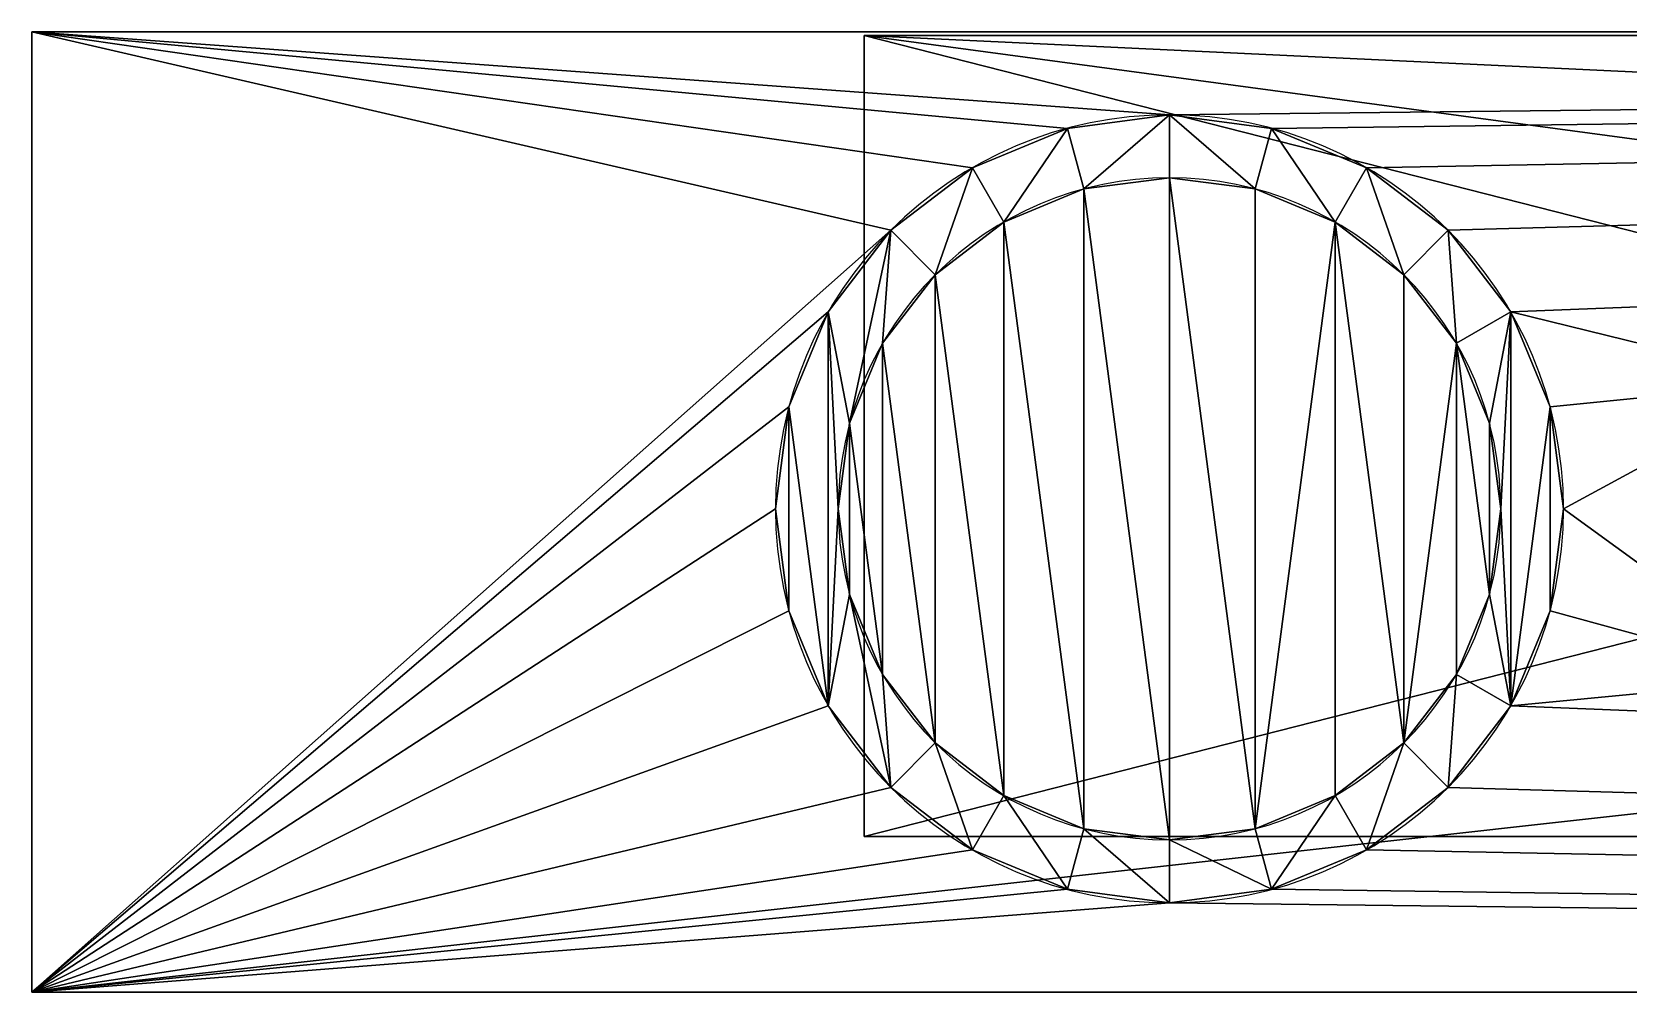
# Model space of a CAD drawing. Extents: x 0 to 379, y -92 to 153.
# Drawn here: x 98.8 to 150.6, y 15.3 to 46.4 of the extents above; entities that cross this region are included whole.
import ezdxf

# ---------------------------------------------------------------- set-up
doc = ezdxf.new("R2010")
doc.units = 0
doc.header["$LTSCALE"] = 25.4
doc.layers.get('0').update_dxf_attribs({"color": 13, "linetype": 'CONTINUOUS'})

# ---------------------------------------------------------------- blocks, each defined once
blk = doc.blocks.new('3_5__')
at = {"color": 0}
for p, q in [((0, 0, 147), (0, 26, 147)), ((0, 26, 147), (102, 26, 147)), ((0, 0), (0, 26)), ((0, 0, 147), (0, 26, 147)), ((0, 26), (0, 26, 147)), ((0, 26), (102, 26)), ((0, 26), (0, 26, 147)), ((0, 26, 147), (102, 26, 147)), ((0, 0), (0, 26)), ((0, 26), (102, 26)), ((102, 0, 147), (0, 0, 147)), ((0, 0), (0, 0, 147)), ((102, 0), (0, 0)), ((102, 0), (0, 0)), ((102, 0, 147), (0, 0, 147)), ((0, 0), (0, 0, 147))]:
    blk.add_line(p, q, dxfattribs=at)
at = {"color": 0, "extrusion": (0, 1, 0)}
blk.add_circle((-51.975, 63.176), 45.323, dxfattribs=at)
blk.add_circle((-51.975, 63.176), 45.323, dxfattribs=at)
at = {"color": 0}
mesh = blk.add_polyface(dxfattribs=at)
corners = [(102, 0, 147), (0, 26, 147), (0, 0, 147), (33.834, 21.445, 147), (54.45, 21.445, 147), (55.659, 21.586, 147), (54.45, 24.394, 147), (99.433, 21.586, 147), (99.433, 24.336, 147), (33.834, 24.394, 147), (102, 26, 147), (55.659, 24.336, 147)]
mesh.append_faces([[corners[k] for k in face] for face in [(0, 1, 2)]], dxfattribs={"vtx0": -1, "color": 0})
mesh.append_faces([[corners[k] for k in face] for face in [(3, 0, 4), (4, 5, 6), (5, 0, 7), (7, 0, 8), (1, 9, 10), (9, 1, 3), (11, 6, 5), (10, 8, 0)]], dxfattribs={"vtx0": -1, "vtx1": -1, "color": 0})
mesh.append_faces([[corners[k] for k in face] for face in [(1, 0, 3), (4, 0, 5), (10, 6, 11)]], dxfattribs={"vtx0": -1, "vtx1": -1, "vtx2": -1, "color": 0})
mesh.append_faces([[corners[k] for k in face] for face in [(10, 9, 6), (10, 11, 8)]], dxfattribs={"vtx0": -1, "vtx2": -1, "color": 0})
mesh = blk.add_polyface(dxfattribs=at)
corners = [(0, 26, 147), (0, 0), (0, 0, 147), (0, 26)]
mesh.append_faces([[corners[k] for k in face] for face in [(0, 1, 2), (1, 0, 3)]], dxfattribs={"vtx0": -1, "color": 0})
mesh = blk.add_polyface(dxfattribs=at)
corners = [(0, 26, 147), (102, 26), (0, 26), (102, 26, 147)]
mesh.append_faces([[corners[k] for k in face] for face in [(0, 1, 2), (1, 0, 3)]], dxfattribs={"vtx0": -1, "color": 0})
mesh = blk.add_polyface(dxfattribs=at)
corners = [(102, 26), (0, 0), (0, 26), (102, 0)]
mesh.append_faces([[corners[k] for k in face] for face in [(0, 1, 2), (1, 0, 3)]], dxfattribs={"vtx0": -1, "color": 0})
mesh = blk.add_polyface(dxfattribs=at)
corners = [(102, 0), (63.819, 0, 19.428), (0, 0), (74.739, 0, 23.984), (84.106, 0, 31.211), (91.285, 0, 40.617), (95.784, 0, 51.559), (97.298, 0, 63.294), (102, 0, 147), (52.093, 0, 17.853), (95.723, 0, 75.02), (91.167, 0, 85.939), (83.94, 0, 95.307), (74.535, 0, 102.485), (63.592, 0, 106.985), (51.857, 0, 108.498), (6.653, 0, 63.058), (0, 0, 147), (8.228, 0, 51.332), (12.784, 0, 40.412), (20.011, 0, 31.045), (29.416, 0, 23.866), (40.359, 0, 19.367), (8.167, 0, 74.792), (12.666, 0, 85.735), (19.844, 0, 95.14), (29.212, 0, 102.367), (40.131, 0, 106.924)]
mesh.append_faces([[corners[k] for k in face] for face in [(0, 1, 2), (1, 0, 3), (3, 0, 4), (4, 0, 5), (5, 0, 6), (6, 0, 7), (7, 8, 10), (10, 8, 11), (11, 8, 12), (12, 8, 13), (13, 8, 14), (14, 8, 15), (2, 16, 17), (16, 2, 18), (18, 2, 19), (19, 2, 20), (20, 2, 21), (21, 2, 22), (22, 2, 9), (17, 15, 8)]], dxfattribs={"vtx0": -1, "vtx1": -1, "color": 0})
mesh.append_faces([[corners[k] for k in face] for face in [(7, 0, 8), (2, 1, 9), (17, 16, 23), (17, 23, 24), (17, 24, 25), (17, 25, 26), (17, 26, 27), (17, 27, 15)]], dxfattribs={"vtx0": -1, "vtx2": -1, "color": 0})
mesh = blk.add_polyface(dxfattribs=at)
corners = [(63.819, 0, 19.428), (40.359, 0, 19.367), (52.093, 0, 17.853), (29.416, 0, 23.866), (74.739, 0, 23.984), (20.011, 0, 31.045), (84.106, 0, 31.211), (12.784, 0, 40.412), (91.285, 0, 40.617), (8.228, 0, 51.332), (95.784, 0, 51.559), (6.653, 0, 63.058), (97.298, 0, 63.294), (8.167, 0, 74.792), (95.723, 0, 75.02), (12.666, 0, 85.735), (91.167, 0, 85.939), (19.844, 0, 95.14), (83.94, 0, 95.307), (29.212, 0, 102.367), (74.535, 0, 102.485), (40.131, 0, 106.924), (63.592, 0, 106.985), (51.857, 0, 108.498)]
mesh.append_faces([[corners[k] for k in face] for face in [(0, 1, 2), (21, 22, 23)]], dxfattribs={"vtx0": -1, "color": 0})
mesh.append_faces([[corners[k] for k in face] for face in [(1, 0, 3), (3, 4, 5), (5, 6, 7), (7, 8, 9), (9, 10, 11), (11, 12, 13), (13, 14, 15), (15, 16, 17), (17, 18, 19), (19, 20, 21)]], dxfattribs={"vtx0": -1, "vtx1": -1, "color": 0})
mesh.append_faces([[corners[k] for k in face] for face in [(3, 0, 4), (5, 4, 6), (7, 6, 8), (9, 8, 10), (11, 10, 12), (13, 12, 14), (15, 14, 16), (17, 16, 18), (19, 18, 20), (21, 20, 22)]], dxfattribs={"vtx0": -1, "vtx2": -1, "color": 0})

msp = doc.modelspace()

# ---------------------------------------------------------------- linework, layer by layer
at = {"color": 0}
for p, q in [((378.67, 46.437, 295.002), (98.818, 46.437, 295.002)), ((98.818, 46.437, 295.002), (98.818, 46.437, 305)), ((98.818, 46.437, 305), (378.67, 46.437, 305)), ((98.818, 15.27, 295.002), (98.818, 46.437, 295.002)), ((378.67, 46.437, 295.002), (98.818, 46.437, 295.002)), ((98.818, 15.27, 295.002), (98.818, 46.437, 295.002)), ((98.818, 15.27, 305), (98.818, 46.437, 305)), ((98.818, 46.437, 295.002), (98.818, 46.437, 305)), ((98.818, 46.437, 305), (378.67, 46.437, 305)), ((98.818, 15.27, 305), (98.818, 46.437, 305)), ((135.732, 43.742, 305), (135.732, 43.742, 305.444)), ((135.732, 43.742, 305), (135.732, 43.742, 305.444)), ((132.423, 43.306, 305), (132.423, 43.306, 305.444)), ((132.423, 43.306, 305), (132.423, 43.306, 305.444)), ((139.041, 43.306, 305), (139.041, 43.306, 305.444)), ((139.041, 43.306, 305), (139.041, 43.306, 305.444)), ((129.339, 42.029, 305), (129.339, 42.029, 305.444)), ((129.339, 42.029, 305), (129.339, 42.029, 305.444)), ((142.125, 42.029, 305), (142.125, 42.029, 305.444)), ((142.125, 42.029, 305), (142.125, 42.029, 305.444)), ((135.732, 41.704, 306.135), (135.732, 41.704, 305.444)), ((135.732, 41.704, 306.135), (135.732, 41.704, 305.444)), ((132.95, 41.338, 306.135), (132.95, 41.338, 305.444)), ((132.95, 41.338, 306.135), (132.95, 41.338, 305.444)), ((138.514, 41.338, 306.135), (138.514, 41.338, 305.444)), ((138.514, 41.338, 306.135), (138.514, 41.338, 305.444)), ((126.691, 39.997, 305), (126.691, 39.997, 305.444)), ((126.691, 39.997, 305), (126.691, 39.997, 305.444)), ((130.358, 40.264, 306.135), (130.358, 40.264, 305.444)), ((130.358, 40.264, 306.135), (130.358, 40.264, 305.444)), ((141.106, 40.264, 306.135), (141.106, 40.264, 305.444)), ((141.106, 40.264, 306.135), (141.106, 40.264, 305.444)), ((144.773, 39.997, 305), (144.773, 39.997, 305.444)), ((144.773, 39.997, 305), (144.773, 39.997, 305.444)), ((128.132, 38.556, 306.135), (128.132, 38.556, 305.444)), ((128.132, 38.556, 306.135), (128.132, 38.556, 305.444)), ((143.332, 38.556, 306.135), (143.332, 38.556, 305.444)), ((143.332, 38.556, 306.135), (143.332, 38.556, 305.444)), ((124.659, 37.349, 305), (124.659, 37.349, 305.444)), ((124.659, 37.349, 305), (124.659, 37.349, 305.444)), ((146.805, 37.349, 305), (146.805, 37.349, 305.444)), ((146.805, 37.349, 305), (146.805, 37.349, 305.444)), ((126.424, 36.33, 306.135), (126.424, 36.33, 305.444)), ((126.424, 36.33, 306.135), (126.424, 36.33, 305.444)), ((145.04, 36.33, 306.135), (145.04, 36.33, 305.444)), ((145.04, 36.33, 306.135), (145.04, 36.33, 305.444)), ((123.382, 34.265, 305), (123.382, 34.265, 305.444)), ((123.382, 34.265, 305), (123.382, 34.265, 305.444)), ((148.082, 34.265, 305), (148.082, 34.265, 305.444)), ((148.082, 34.265, 305), (148.082, 34.265, 305.444)), ((125.35, 33.738, 306.135), (125.35, 33.738, 305.444)), ((125.35, 33.738, 306.135), (125.35, 33.738, 305.444)), ((146.114, 33.738, 306.135), (146.114, 33.738, 305.444)), ((146.114, 33.738, 306.135), (146.114, 33.738, 305.444)), ((122.946, 30.956, 305), (122.946, 30.956, 305.444)), ((122.946, 30.956, 305), (122.946, 30.956, 305.444)), ((124.984, 30.956, 306.135), (124.984, 30.956, 305.444)), ((124.984, 30.956, 306.135), (124.984, 30.956, 305.444)), ((146.48, 30.956, 306.135), (146.48, 30.956, 305.444)), ((146.48, 30.956, 306.135), (146.48, 30.956, 305.444)), ((148.518, 30.956, 305), (148.518, 30.956, 305.444)), ((148.518, 30.956, 305), (148.518, 30.956, 305.444)), ((125.35, 28.174, 306.135), (125.35, 28.174, 305.444)), ((125.35, 28.174, 306.135), (125.35, 28.174, 305.444)), ((146.114, 28.174, 306.135), (146.114, 28.174, 305.444)), ((146.114, 28.174, 306.135), (146.114, 28.174, 305.444)), ((123.382, 27.647, 305), (123.382, 27.647, 305.444)), ((123.382, 27.647, 305), (123.382, 27.647, 305.444)), ((148.082, 27.647, 305), (148.082, 27.647, 305.444)), ((148.082, 27.647, 305), (148.082, 27.647, 305.444)), ((126.424, 25.582, 306.135), (126.424, 25.582, 305.444)), ((126.424, 25.582, 306.135), (126.424, 25.582, 305.444)), ((145.04, 25.582, 306.135), (145.04, 25.582, 305.444)), ((145.04, 25.582, 306.135), (145.04, 25.582, 305.444)), ((124.659, 24.563, 305), (124.659, 24.563, 305.444)), ((124.659, 24.563, 305), (124.659, 24.563, 305.444)), ((146.805, 24.563, 305), (146.805, 24.563, 305.444)), ((146.805, 24.563, 305), (146.805, 24.563, 305.444)), ((128.132, 23.356, 306.135), (128.132, 23.356, 305.444)), ((128.132, 23.356, 306.135), (128.132, 23.356, 305.444)), ((143.332, 23.356, 306.135), (143.332, 23.356, 305.444)), ((143.332, 23.356, 306.135), (143.332, 23.356, 305.444)), ((126.691, 21.915, 305), (126.691, 21.915, 305.444)), ((126.691, 21.915, 305), (126.691, 21.915, 305.444)), ((144.773, 21.915, 305), (144.773, 21.915, 305.444)), ((144.773, 21.915, 305), (144.773, 21.915, 305.444)), ((130.358, 21.648, 306.135), (130.358, 21.648, 305.444)), ((130.358, 21.648, 306.135), (130.358, 21.648, 305.444)), ((141.106, 21.648, 306.135), (141.106, 21.648, 305.444)), ((141.106, 21.648, 306.135), (141.106, 21.648, 305.444)), ((132.95, 20.574, 306.135), (132.95, 20.574, 305.444)), ((132.95, 20.574, 306.135), (132.95, 20.574, 305.444)), ((135.732, 20.208, 306.135), (135.732, 20.208, 305.444)), ((135.732, 20.208, 306.135), (135.732, 20.208, 305.444)), ((138.514, 20.574, 306.135), (138.514, 20.574, 305.444)), ((138.514, 20.574, 306.135), (138.514, 20.574, 305.444)), ((129.339, 19.883, 305), (129.339, 19.883, 305.444)), ((129.339, 19.883, 305), (129.339, 19.883, 305.444)), ((142.125, 19.883, 305), (142.125, 19.883, 305.444)), ((142.125, 19.883, 305), (142.125, 19.883, 305.444)), ((132.423, 18.606, 305), (132.423, 18.606, 305.444)), ((132.423, 18.606, 305), (132.423, 18.606, 305.444)), ((135.732, 18.17, 305), (135.732, 18.17, 305.444)), ((135.732, 18.17, 305), (135.732, 18.17, 305.444)), ((139.041, 18.606, 305), (139.041, 18.606, 305.444)), ((139.041, 18.606, 305), (139.041, 18.606, 305.444)), ((378.67, 15.27, 295.002), (98.818, 15.27, 295.002)), ((98.818, 15.27, 295.002), (98.818, 15.27, 305)), ((378.67, 15.27, 305), (98.818, 15.27, 305)), ((378.67, 15.27, 295.002), (98.818, 15.27, 295.002)), ((98.818, 15.27, 295.002), (98.818, 15.27, 305)), ((378.67, 15.27, 305), (98.818, 15.27, 305))]:
    msp.add_line(p, q, dxfattribs=at)
at = {"color": 169, "extrusion": (0, 0, -1)}
for radius in [12.786, 10.748]:
    msp.add_circle((-135.732, 30.956, -305.444), radius, dxfattribs=at)
at = {"color": 0, "extrusion": (0, 0, -1)}
for centre, radius in [((-135.732, 30.956, -305), 12.786), ((-135.732, 30.956, -305.444), 12.786), ((-135.732, 30.956, -305), 12.786), ((-135.732, 30.956, -305.444), 12.786), ((-135.732, 30.956, -305), 12.786), ((-135.732, 30.956, -305.444), 12.786), ((-135.732, 30.956, -305), 12.786), ((-135.732, 30.956, -305.444), 12.786), ((-135.732, 30.956, -305), 12.786), ((-135.732, 30.956, -305.444), 12.786), ((-135.732, 30.956, -305), 12.786), ((-135.732, 30.956, -305.444), 12.786), ((-135.732, 30.956, -305), 12.786), ((-135.732, 30.956, -305.444), 12.786), ((-135.732, 30.956, -305), 12.786), ((-135.732, 30.956, -305.444), 12.786), ((-135.732, 30.956, -305), 12.786), ((-135.732, 30.956, -305.444), 12.786), ((-135.732, 30.956, -305), 12.786), ((-135.732, 30.956, -305.444), 12.786), ((-135.732, 30.956, -305), 12.786), ((-135.732, 30.956, -305.444), 12.786), ((-135.732, 30.956, -305), 12.786), ((-135.732, 30.956, -305.444), 12.786), ((-135.732, 30.956, -305), 12.786), ((-135.732, 30.956, -305.444), 12.786), ((-135.732, 30.956, -305), 12.786), ((-135.732, 30.956, -305.444), 12.786), ((-135.732, 30.956, -305), 12.786), ((-135.732, 30.956, -305.444), 12.786), ((-135.732, 30.956, -305), 12.786), ((-135.732, 30.956, -305.444), 12.786), ((-135.732, 30.956, -305), 12.786), ((-135.732, 30.956, -305.444), 12.786), ((-135.732, 30.956, -305), 12.786), ((-135.732, 30.956, -305.444), 12.786), ((-135.732, 30.956, -305), 12.786), ((-135.732, 30.956, -305.444), 12.786), ((-135.732, 30.956, -305), 12.786), ((-135.732, 30.956, -305.444), 12.786), ((-135.732, 30.956, -305), 12.786), ((-135.732, 30.956, -305.444), 12.786), ((-135.732, 30.956, -305), 12.786), ((-135.732, 30.956, -305.444), 12.786), ((-135.732, 30.956, -305), 12.786), ((-135.732, 30.956, -305.444), 12.786), ((-135.732, 30.956, -305), 12.786), ((-135.732, 30.956, -305.444), 12.786), ((-135.732, 30.956, -305), 12.786), ((-135.732, 30.956, -306.135), 10.748), ((-135.732, 30.956, -305.444), 10.748), ((-135.732, 30.956, -306.135), 10.748), ((-135.732, 30.956, -305.444), 10.748), ((-135.732, 30.956, -306.135), 10.748), ((-135.732, 30.956, -305.444), 10.748), ((-135.732, 30.956, -306.135), 10.748), ((-135.732, 30.956, -305.444), 10.748), ((-135.732, 30.956, -306.135), 10.748), ((-135.732, 30.956, -305.444), 10.748), ((-135.732, 30.956, -306.135), 10.748), ((-135.732, 30.956, -305.444), 10.748), ((-135.732, 30.956, -306.135), 10.748), ((-135.732, 30.956, -305.444), 10.748), ((-135.732, 30.956, -306.135), 10.748), ((-135.732, 30.956, -305.444), 10.748), ((-135.732, 30.956, -306.135), 10.748), ((-135.732, 30.956, -305.444), 10.748), ((-135.732, 30.956, -306.135), 10.748), ((-135.732, 30.956, -305.444), 10.748), ((-135.732, 30.956, -306.135), 10.748), ((-135.732, 30.956, -305.444), 10.748), ((-135.732, 30.956, -306.135), 10.748), ((-135.732, 30.956, -305.444), 10.748), ((-135.732, 30.956, -306.135), 10.748), ((-135.732, 30.956, -305.444), 10.748), ((-135.732, 30.956, -306.135), 10.748), ((-135.732, 30.956, -305.444), 10.748), ((-135.732, 30.956, -306.135), 10.748), ((-135.732, 30.956, -305.444), 10.748), ((-135.732, 30.956, -306.135), 10.748), ((-135.732, 30.956, -305.444), 10.748), ((-135.732, 30.956, -306.135), 10.748), ((-135.732, 30.956, -305.444), 10.748), ((-135.732, 30.956, -306.135), 10.748), ((-135.732, 30.956, -305.444), 10.748), ((-135.732, 30.956, -306.135), 10.748), ((-135.732, 30.956, -305.444), 10.748), ((-135.732, 30.956, -306.135), 10.748), ((-135.732, 30.956, -305.444), 10.748), ((-135.732, 30.956, -306.135), 10.748), ((-135.732, 30.956, -305.444), 10.748), ((-135.732, 30.956, -306.135), 10.748), ((-135.732, 30.956, -305.444), 10.748), ((-135.732, 30.956, -306.135), 10.748), ((-135.732, 30.956, -305.444), 10.748), ((-135.732, 30.956, -306.135), 10.748), ((-135.732, 30.956, -305.444), 10.748)]:
    msp.add_circle(centre, radius, dxfattribs=at)
at = {"color": 150, "extrusion": (0, 0, -1)}
msp.add_circle((-135.732, 30.956, -306.135), 10.748, dxfattribs=at)

# ---------------------------------------------------------------- block references
at = {"color": 0}
msp.add_blockref('3_5__', (125.822, 20.324, 0.379), dxfattribs=at)

# ---------------------------------------------------------------- meshes
mesh = msp.add_polyface(dxfattribs=at)
corners = [(98.818, 46.437, 305), (378.67, 46.437, 295.002), (98.818, 46.437, 295.002), (378.67, 46.437, 305)]
mesh.append_faces([[corners[k] for k in face] for face in [(0, 1, 2), (1, 0, 3)]], dxfattribs={"vtx0": -1, "color": 0})
mesh = msp.add_polyface(dxfattribs=at)
corners = [(378.67, 46.437, 295.002), (98.818, 15.27, 295.002), (98.818, 46.437, 295.002), (378.67, 15.27, 295.002)]
mesh.append_faces([[corners[k] for k in face] for face in [(0, 1, 2), (1, 0, 3)]], dxfattribs={"vtx0": -1, "color": 0})
mesh = msp.add_polyface(dxfattribs=at)
corners = [(98.818, 46.437, 305), (98.818, 15.27, 295.002), (98.818, 15.27, 305), (98.818, 46.437, 295.002)]
mesh.append_faces([[corners[k] for k in face] for face in [(0, 1, 2), (1, 0, 3)]], dxfattribs={"vtx0": -1, "color": 0})
mesh = msp.add_polyface(dxfattribs=at)
corners = [(98.818, 15.27, 305), (123.382, 27.647, 305), (122.946, 30.956, 305), (124.659, 24.563, 305), (126.691, 21.915, 305), (129.339, 19.883, 305), (132.423, 18.606, 305), (135.732, 18.17, 305), (378.67, 15.27, 305), (139.041, 18.606, 305), (142.125, 19.883, 305), (144.773, 21.915, 305), (146.805, 24.563, 305), (156.098, 25.454, 305), (148.082, 27.647, 305), (148.518, 30.956, 305), (182.072, 25.454, 305), (182.072, 35.07, 305), (98.818, 46.437, 305), (135.732, 43.742, 305), (378.67, 46.437, 305), (132.423, 43.306, 305), (129.339, 42.029, 305), (126.691, 39.997, 305), (124.659, 37.349, 305), (123.382, 34.265, 305), (139.041, 43.306, 305), (142.125, 42.029, 305), (144.773, 39.997, 305), (146.805, 37.349, 305), (156.098, 35.07, 305), (148.082, 34.265, 305)]
mesh.append_faces([[corners[k] for k in face] for face in [(1, 0, 3), (3, 0, 4), (4, 0, 5), (5, 0, 6), (6, 0, 7), (7, 8, 9), (9, 8, 10), (10, 8, 11), (11, 8, 12), (12, 13, 14), (14, 13, 15), (13, 8, 16), (16, 8, 17), (18, 19, 20), (19, 18, 21), (21, 18, 22), (22, 18, 23), (23, 0, 24), (24, 0, 25), (25, 0, 2), (30, 15, 13), (20, 17, 8)]], dxfattribs={"vtx0": -1, "vtx1": -1, "color": 0})
mesh.append_faces([[corners[k] for k in face] for face in [(12, 8, 13), (20, 29, 30)]], dxfattribs={"vtx0": -1, "vtx1": -1, "vtx2": -1, "color": 0})
mesh.append_faces([[corners[k] for k in face] for face in [(0, 1, 2), (7, 0, 8), (23, 18, 0), (20, 19, 26), (20, 26, 27), (20, 27, 28), (20, 28, 29), (30, 29, 31), (30, 31, 15), (20, 30, 17)]], dxfattribs={"vtx0": -1, "vtx2": -1, "color": 0})
at = {"color": 169}
mesh = msp.add_polyface(dxfattribs=at)
corners = [(124.659, 24.563, 305.444), (125.35, 28.174, 305.444), (124.984, 30.956, 305.444), (126.691, 21.915, 305.444), (126.424, 25.582, 305.444), (128.132, 23.356, 305.444), (129.339, 19.883, 305.444), (130.358, 21.648, 305.444), (132.423, 18.606, 305.444), (132.95, 20.574, 305.444), (135.732, 18.17, 305.444), (135.732, 20.208, 305.444), (139.041, 18.606, 305.444), (138.514, 20.574, 305.444), (141.106, 21.648, 305.444), (142.125, 19.883, 305.444), (143.332, 23.356, 305.444), (144.773, 21.915, 305.444), (145.04, 25.582, 305.444), (146.805, 24.563, 305.444), (146.114, 28.174, 305.444), (146.48, 30.956, 305.444), (146.805, 37.349, 305.444), (148.082, 34.265, 305.444), (148.082, 27.647, 305.444), (148.518, 30.956, 305.444), (123.382, 27.647, 305.444), (123.382, 34.265, 305.444), (122.946, 30.956, 305.444), (124.659, 37.349, 305.444), (125.35, 33.738, 305.444), (126.691, 39.997, 305.444), (126.424, 36.33, 305.444), (128.132, 38.556, 305.444), (129.339, 42.029, 305.444), (130.358, 40.264, 305.444), (132.423, 43.306, 305.444), (132.95, 41.338, 305.444), (135.732, 43.742, 305.444), (135.732, 41.704, 305.444), (138.514, 41.338, 305.444), (139.041, 43.306, 305.444), (141.106, 40.264, 305.444), (142.125, 42.029, 305.444), (143.332, 38.556, 305.444), (144.773, 39.997, 305.444), (145.04, 36.33, 305.444), (146.114, 33.738, 305.444)]
mesh.append_faces([[corners[k] for k in face] for face in [(23, 24, 25), (26, 27, 28)]], dxfattribs={"vtx0": -1, "color": 169})
mesh.append_faces([[corners[k] for k in face] for face in [(1, 3, 4), (4, 3, 5), (5, 6, 7), (7, 8, 9), (9, 10, 11), (11, 12, 13), (13, 12, 14), (14, 15, 16), (16, 17, 18), (18, 19, 20), (20, 19, 21), (22, 19, 23), (27, 0, 29), (29, 30, 31), (31, 33, 34), (34, 35, 36), (36, 37, 38), (38, 40, 41), (41, 42, 43), (43, 44, 45), (45, 46, 22)]], dxfattribs={"vtx0": -1, "vtx1": -1, "color": 169})
mesh.append_faces([[corners[k] for k in face] for face in [(21, 19, 22), (29, 0, 2)]], dxfattribs={"vtx0": -1, "vtx1": -1, "vtx2": -1, "color": 169})
mesh.append_faces([[corners[k] for k in face] for face in [(0, 1, 2), (1, 0, 3), (5, 3, 6), (7, 6, 8), (9, 8, 10), (11, 10, 12), (14, 12, 15), (16, 15, 17), (18, 17, 19), (23, 19, 24), (27, 26, 0), (29, 2, 30), (31, 30, 32), (31, 32, 33), (34, 33, 35), (36, 35, 37), (38, 37, 39), (38, 39, 40), (41, 40, 42), (43, 42, 44), (45, 44, 46), (22, 46, 47), (22, 47, 21)]], dxfattribs={"vtx0": -1, "vtx2": -1, "color": 169})
at = {"color": 0}
mesh = msp.add_polyface(dxfattribs=at)
corners = [(132.423, 43.306, 305.444), (135.732, 43.742, 305), (132.423, 43.306, 305), (135.732, 43.742, 305.444)]
mesh.append_faces([[corners[k] for k in face] for face in [(0, 1, 2), (1, 0, 3)]], dxfattribs={"vtx0": -1, "color": 0})
mesh = msp.add_polyface(dxfattribs=at)
corners = [(135.732, 43.742, 305.444), (139.041, 43.306, 305), (135.732, 43.742, 305), (139.041, 43.306, 305.444)]
mesh.append_faces([[corners[k] for k in face] for face in [(0, 1, 2), (1, 0, 3)]], dxfattribs={"vtx0": -1, "color": 0})
mesh = msp.add_polyface(dxfattribs=at)
corners = [(129.339, 42.029, 305.444), (132.423, 43.306, 305), (129.339, 42.029, 305), (132.423, 43.306, 305.444)]
mesh.append_faces([[corners[k] for k in face] for face in [(0, 1, 2), (1, 0, 3)]], dxfattribs={"vtx0": -1, "color": 0})
mesh = msp.add_polyface(dxfattribs=at)
corners = [(139.041, 43.306, 305.444), (142.125, 42.029, 305), (139.041, 43.306, 305), (142.125, 42.029, 305.444)]
mesh.append_faces([[corners[k] for k in face] for face in [(0, 1, 2), (1, 0, 3)]], dxfattribs={"vtx0": -1, "color": 0})
mesh = msp.add_polyface(dxfattribs=at)
corners = [(126.691, 39.997, 305.444), (129.339, 42.029, 305), (126.691, 39.997, 305), (129.339, 42.029, 305.444)]
mesh.append_faces([[corners[k] for k in face] for face in [(0, 1, 2), (1, 0, 3)]], dxfattribs={"vtx0": -1, "color": 0})
mesh = msp.add_polyface(dxfattribs=at)
corners = [(142.125, 42.029, 305.444), (144.773, 39.997, 305), (142.125, 42.029, 305), (144.773, 39.997, 305.444)]
mesh.append_faces([[corners[k] for k in face] for face in [(0, 1, 2), (1, 0, 3)]], dxfattribs={"vtx0": -1, "color": 0})
at = {"color": 150}
mesh = msp.add_polyface(dxfattribs=at)
corners = [(125.35, 28.174, 306.135), (125.35, 33.738, 306.135), (124.984, 30.956, 306.135), (126.424, 25.582, 306.135), (126.424, 36.33, 306.135), (128.132, 23.356, 306.135), (128.132, 38.556, 306.135), (130.358, 21.648, 306.135), (130.358, 40.264, 306.135), (132.95, 20.574, 306.135), (132.95, 41.338, 306.135), (135.732, 20.208, 306.135), (135.732, 41.704, 306.135), (138.514, 20.574, 306.135), (138.514, 41.338, 306.135), (141.106, 40.264, 306.135), (141.106, 21.648, 306.135), (143.332, 23.356, 306.135), (143.332, 38.556, 306.135), (145.04, 36.33, 306.135), (145.04, 25.582, 306.135), (146.114, 28.174, 306.135), (146.114, 33.738, 306.135), (146.48, 30.956, 306.135)]
mesh.append_faces([[corners[k] for k in face] for face in [(0, 1, 2), (22, 21, 23)]], dxfattribs={"vtx0": -1, "color": 150})
mesh.append_faces([[corners[k] for k in face] for face in [(1, 3, 4), (4, 5, 6), (6, 7, 8), (8, 9, 10), (10, 11, 12), (12, 13, 14), (14, 13, 15), (15, 17, 18), (18, 17, 19), (19, 21, 22)]], dxfattribs={"vtx0": -1, "vtx1": -1, "color": 150})
mesh.append_faces([[corners[k] for k in face] for face in [(1, 0, 3), (4, 3, 5), (6, 5, 7), (8, 7, 9), (10, 9, 11), (12, 11, 13), (15, 13, 16), (15, 16, 17), (19, 17, 20), (19, 20, 21)]], dxfattribs={"vtx0": -1, "vtx2": -1, "color": 150})
at = {"color": 0}
mesh = msp.add_polyface(dxfattribs=at)
corners = [(132.95, 41.338, 306.135), (135.732, 41.704, 305.444), (132.95, 41.338, 305.444), (135.732, 41.704, 306.135)]
mesh.append_faces([[corners[k] for k in face] for face in [(0, 1, 2), (1, 0, 3)]], dxfattribs={"vtx0": -1, "color": 0})
mesh = msp.add_polyface(dxfattribs=at)
corners = [(135.732, 41.704, 306.135), (138.514, 41.338, 305.444), (135.732, 41.704, 305.444), (138.514, 41.338, 306.135)]
mesh.append_faces([[corners[k] for k in face] for face in [(0, 1, 2), (1, 0, 3)]], dxfattribs={"vtx0": -1, "color": 0})
mesh = msp.add_polyface(dxfattribs=at)
corners = [(130.358, 40.264, 306.135), (132.95, 41.338, 305.444), (130.358, 40.264, 305.444), (132.95, 41.338, 306.135)]
mesh.append_faces([[corners[k] for k in face] for face in [(0, 1, 2), (1, 0, 3)]], dxfattribs={"vtx0": -1, "color": 0})
mesh = msp.add_polyface(dxfattribs=at)
corners = [(138.514, 41.338, 306.135), (141.106, 40.264, 305.444), (138.514, 41.338, 305.444), (141.106, 40.264, 306.135)]
mesh.append_faces([[corners[k] for k in face] for face in [(0, 1, 2), (1, 0, 3)]], dxfattribs={"vtx0": -1, "color": 0})
mesh = msp.add_polyface(dxfattribs=at)
corners = [(126.691, 39.997, 305.444), (124.659, 37.349, 305), (124.659, 37.349, 305.444), (126.691, 39.997, 305)]
mesh.append_faces([[corners[k] for k in face] for face in [(0, 1, 2), (1, 0, 3)]], dxfattribs={"vtx0": -1, "color": 0})
mesh = msp.add_polyface(dxfattribs=at)
corners = [(128.132, 38.556, 306.135), (130.358, 40.264, 305.444), (128.132, 38.556, 305.444), (130.358, 40.264, 306.135)]
mesh.append_faces([[corners[k] for k in face] for face in [(0, 1, 2), (1, 0, 3)]], dxfattribs={"vtx0": -1, "color": 0})
mesh = msp.add_polyface(dxfattribs=at)
corners = [(141.106, 40.264, 306.135), (143.332, 38.556, 305.444), (141.106, 40.264, 305.444), (143.332, 38.556, 306.135)]
mesh.append_faces([[corners[k] for k in face] for face in [(0, 1, 2), (1, 0, 3)]], dxfattribs={"vtx0": -1, "color": 0})
mesh = msp.add_polyface(dxfattribs=at)
corners = [(144.773, 39.997, 305), (146.805, 37.349, 305.444), (146.805, 37.349, 305), (144.773, 39.997, 305.444)]
mesh.append_faces([[corners[k] for k in face] for face in [(0, 1, 2), (1, 0, 3)]], dxfattribs={"vtx0": -1, "color": 0})
mesh = msp.add_polyface(dxfattribs=at)
corners = [(128.132, 38.556, 306.135), (126.424, 36.33, 305.444), (126.424, 36.33, 306.135), (128.132, 38.556, 305.444)]
mesh.append_faces([[corners[k] for k in face] for face in [(0, 1, 2), (1, 0, 3)]], dxfattribs={"vtx0": -1, "color": 0})
mesh = msp.add_polyface(dxfattribs=at)
corners = [(143.332, 38.556, 305.444), (145.04, 36.33, 306.135), (145.04, 36.33, 305.444), (143.332, 38.556, 306.135)]
mesh.append_faces([[corners[k] for k in face] for face in [(0, 1, 2), (1, 0, 3)]], dxfattribs={"vtx0": -1, "color": 0})
mesh = msp.add_polyface(dxfattribs=at)
corners = [(124.659, 37.349, 305.444), (123.382, 34.265, 305), (123.382, 34.265, 305.444), (124.659, 37.349, 305)]
mesh.append_faces([[corners[k] for k in face] for face in [(0, 1, 2), (1, 0, 3)]], dxfattribs={"vtx0": -1, "color": 0})
mesh = msp.add_polyface(dxfattribs=at)
corners = [(146.805, 37.349, 305), (148.082, 34.265, 305.444), (148.082, 34.265, 305), (146.805, 37.349, 305.444)]
mesh.append_faces([[corners[k] for k in face] for face in [(0, 1, 2), (1, 0, 3)]], dxfattribs={"vtx0": -1, "color": 0})
mesh = msp.add_polyface(dxfattribs=at)
corners = [(126.424, 36.33, 306.135), (125.35, 33.738, 305.444), (125.35, 33.738, 306.135), (126.424, 36.33, 305.444)]
mesh.append_faces([[corners[k] for k in face] for face in [(0, 1, 2), (1, 0, 3)]], dxfattribs={"vtx0": -1, "color": 0})
mesh = msp.add_polyface(dxfattribs=at)
corners = [(145.04, 36.33, 305.444), (146.114, 33.738, 306.135), (146.114, 33.738, 305.444), (145.04, 36.33, 306.135)]
mesh.append_faces([[corners[k] for k in face] for face in [(0, 1, 2), (1, 0, 3)]], dxfattribs={"vtx0": -1, "color": 0})
mesh = msp.add_polyface(dxfattribs=at)
corners = [(123.382, 34.265, 305.444), (122.946, 30.956, 305), (122.946, 30.956, 305.444), (123.382, 34.265, 305)]
mesh.append_faces([[corners[k] for k in face] for face in [(0, 1, 2), (1, 0, 3)]], dxfattribs={"vtx0": -1, "color": 0})
mesh = msp.add_polyface(dxfattribs=at)
corners = [(148.082, 34.265, 305), (148.518, 30.956, 305.444), (148.518, 30.956, 305), (148.082, 34.265, 305.444)]
mesh.append_faces([[corners[k] for k in face] for face in [(0, 1, 2), (1, 0, 3)]], dxfattribs={"vtx0": -1, "color": 0})
mesh = msp.add_polyface(dxfattribs=at)
corners = [(125.35, 33.738, 306.135), (124.984, 30.956, 305.444), (124.984, 30.956, 306.135), (125.35, 33.738, 305.444)]
mesh.append_faces([[corners[k] for k in face] for face in [(0, 1, 2), (1, 0, 3)]], dxfattribs={"vtx0": -1, "color": 0})
mesh = msp.add_polyface(dxfattribs=at)
corners = [(146.114, 33.738, 305.444), (146.48, 30.956, 306.135), (146.48, 30.956, 305.444), (146.114, 33.738, 306.135)]
mesh.append_faces([[corners[k] for k in face] for face in [(0, 1, 2), (1, 0, 3)]], dxfattribs={"vtx0": -1, "color": 0})
mesh = msp.add_polyface(dxfattribs=at)
corners = [(122.946, 30.956, 305.444), (123.382, 27.647, 305), (123.382, 27.647, 305.444), (122.946, 30.956, 305)]
mesh.append_faces([[corners[k] for k in face] for face in [(0, 1, 2), (1, 0, 3)]], dxfattribs={"vtx0": -1, "color": 0})
mesh = msp.add_polyface(dxfattribs=at)
corners = [(124.984, 30.956, 306.135), (125.35, 28.174, 305.444), (125.35, 28.174, 306.135), (124.984, 30.956, 305.444)]
mesh.append_faces([[corners[k] for k in face] for face in [(0, 1, 2), (1, 0, 3)]], dxfattribs={"vtx0": -1, "color": 0})
mesh = msp.add_polyface(dxfattribs=at)
corners = [(146.48, 30.956, 305.444), (146.114, 28.174, 306.135), (146.114, 28.174, 305.444), (146.48, 30.956, 306.135)]
mesh.append_faces([[corners[k] for k in face] for face in [(0, 1, 2), (1, 0, 3)]], dxfattribs={"vtx0": -1, "color": 0})
mesh = msp.add_polyface(dxfattribs=at)
corners = [(148.518, 30.956, 305), (148.082, 27.647, 305.444), (148.082, 27.647, 305), (148.518, 30.956, 305.444)]
mesh.append_faces([[corners[k] for k in face] for face in [(0, 1, 2), (1, 0, 3)]], dxfattribs={"vtx0": -1, "color": 0})
mesh = msp.add_polyface(dxfattribs=at)
corners = [(125.35, 28.174, 306.135), (126.424, 25.582, 305.444), (126.424, 25.582, 306.135), (125.35, 28.174, 305.444)]
mesh.append_faces([[corners[k] for k in face] for face in [(0, 1, 2), (1, 0, 3)]], dxfattribs={"vtx0": -1, "color": 0})
mesh = msp.add_polyface(dxfattribs=at)
corners = [(146.114, 28.174, 305.444), (145.04, 25.582, 306.135), (145.04, 25.582, 305.444), (146.114, 28.174, 306.135)]
mesh.append_faces([[corners[k] for k in face] for face in [(0, 1, 2), (1, 0, 3)]], dxfattribs={"vtx0": -1, "color": 0})
mesh = msp.add_polyface(dxfattribs=at)
corners = [(123.382, 27.647, 305.444), (124.659, 24.563, 305), (124.659, 24.563, 305.444), (123.382, 27.647, 305)]
mesh.append_faces([[corners[k] for k in face] for face in [(0, 1, 2), (1, 0, 3)]], dxfattribs={"vtx0": -1, "color": 0})
mesh = msp.add_polyface(dxfattribs=at)
corners = [(148.082, 27.647, 305), (146.805, 24.563, 305.444), (146.805, 24.563, 305), (148.082, 27.647, 305.444)]
mesh.append_faces([[corners[k] for k in face] for face in [(0, 1, 2), (1, 0, 3)]], dxfattribs={"vtx0": -1, "color": 0})
mesh = msp.add_polyface(dxfattribs=at)
corners = [(126.424, 25.582, 306.135), (128.132, 23.356, 305.444), (128.132, 23.356, 306.135), (126.424, 25.582, 305.444)]
mesh.append_faces([[corners[k] for k in face] for face in [(0, 1, 2), (1, 0, 3)]], dxfattribs={"vtx0": -1, "color": 0})
mesh = msp.add_polyface(dxfattribs=at)
corners = [(145.04, 25.582, 305.444), (143.332, 23.356, 306.135), (143.332, 23.356, 305.444), (145.04, 25.582, 306.135)]
mesh.append_faces([[corners[k] for k in face] for face in [(0, 1, 2), (1, 0, 3)]], dxfattribs={"vtx0": -1, "color": 0})
mesh = msp.add_polyface(dxfattribs=at)
corners = [(124.659, 24.563, 305.444), (126.691, 21.915, 305), (126.691, 21.915, 305.444), (124.659, 24.563, 305)]
mesh.append_faces([[corners[k] for k in face] for face in [(0, 1, 2), (1, 0, 3)]], dxfattribs={"vtx0": -1, "color": 0})
mesh = msp.add_polyface(dxfattribs=at)
corners = [(146.805, 24.563, 305), (144.773, 21.915, 305.444), (144.773, 21.915, 305), (146.805, 24.563, 305.444)]
mesh.append_faces([[corners[k] for k in face] for face in [(0, 1, 2), (1, 0, 3)]], dxfattribs={"vtx0": -1, "color": 0})
mesh = msp.add_polyface(dxfattribs=at)
corners = [(130.358, 21.648, 306.135), (128.132, 23.356, 305.444), (130.358, 21.648, 305.444), (128.132, 23.356, 306.135)]
mesh.append_faces([[corners[k] for k in face] for face in [(0, 1, 2), (1, 0, 3)]], dxfattribs={"vtx0": -1, "color": 0})
mesh = msp.add_polyface(dxfattribs=at)
corners = [(143.332, 23.356, 306.135), (141.106, 21.648, 305.444), (143.332, 23.356, 305.444), (141.106, 21.648, 306.135)]
mesh.append_faces([[corners[k] for k in face] for face in [(0, 1, 2), (1, 0, 3)]], dxfattribs={"vtx0": -1, "color": 0})
mesh = msp.add_polyface(dxfattribs=at)
corners = [(129.339, 19.883, 305.444), (126.691, 21.915, 305), (129.339, 19.883, 305), (126.691, 21.915, 305.444)]
mesh.append_faces([[corners[k] for k in face] for face in [(0, 1, 2), (1, 0, 3)]], dxfattribs={"vtx0": -1, "color": 0})
mesh = msp.add_polyface(dxfattribs=at)
corners = [(144.773, 21.915, 305.444), (142.125, 19.883, 305), (144.773, 21.915, 305), (142.125, 19.883, 305.444)]
mesh.append_faces([[corners[k] for k in face] for face in [(0, 1, 2), (1, 0, 3)]], dxfattribs={"vtx0": -1, "color": 0})
mesh = msp.add_polyface(dxfattribs=at)
corners = [(132.95, 20.574, 306.135), (130.358, 21.648, 305.444), (132.95, 20.574, 305.444), (130.358, 21.648, 306.135)]
mesh.append_faces([[corners[k] for k in face] for face in [(0, 1, 2), (1, 0, 3)]], dxfattribs={"vtx0": -1, "color": 0})
mesh = msp.add_polyface(dxfattribs=at)
corners = [(141.106, 21.648, 306.135), (138.514, 20.574, 305.444), (141.106, 21.648, 305.444), (138.514, 20.574, 306.135)]
mesh.append_faces([[corners[k] for k in face] for face in [(0, 1, 2), (1, 0, 3)]], dxfattribs={"vtx0": -1, "color": 0})
mesh = msp.add_polyface(dxfattribs=at)
corners = [(135.732, 20.208, 306.135), (132.95, 20.574, 305.444), (135.732, 20.208, 305.444), (132.95, 20.574, 306.135)]
mesh.append_faces([[corners[k] for k in face] for face in [(0, 1, 2), (1, 0, 3)]], dxfattribs={"vtx0": -1, "color": 0})
mesh = msp.add_polyface(dxfattribs=at)
corners = [(138.514, 20.574, 306.135), (135.732, 20.208, 305.444), (138.514, 20.574, 305.444), (135.732, 20.208, 306.135)]
mesh.append_faces([[corners[k] for k in face] for face in [(0, 1, 2), (1, 0, 3)]], dxfattribs={"vtx0": -1, "color": 0})
mesh = msp.add_polyface(dxfattribs=at)
corners = [(132.423, 18.606, 305.444), (129.339, 19.883, 305), (132.423, 18.606, 305), (129.339, 19.883, 305.444)]
mesh.append_faces([[corners[k] for k in face] for face in [(0, 1, 2), (1, 0, 3)]], dxfattribs={"vtx0": -1, "color": 0})
mesh = msp.add_polyface(dxfattribs=at)
corners = [(142.125, 19.883, 305.444), (139.041, 18.606, 305), (142.125, 19.883, 305), (139.041, 18.606, 305.444)]
mesh.append_faces([[corners[k] for k in face] for face in [(0, 1, 2), (1, 0, 3)]], dxfattribs={"vtx0": -1, "color": 0})
mesh = msp.add_polyface(dxfattribs=at)
corners = [(135.732, 18.17, 305.444), (132.423, 18.606, 305), (135.732, 18.17, 305), (132.423, 18.606, 305.444)]
mesh.append_faces([[corners[k] for k in face] for face in [(0, 1, 2), (1, 0, 3)]], dxfattribs={"vtx0": -1, "color": 0})
mesh = msp.add_polyface(dxfattribs=at)
corners = [(139.041, 18.606, 305.444), (135.732, 18.17, 305), (139.041, 18.606, 305), (135.732, 18.17, 305.444)]
mesh.append_faces([[corners[k] for k in face] for face in [(0, 1, 2), (1, 0, 3)]], dxfattribs={"vtx0": -1, "color": 0})
mesh = msp.add_polyface(dxfattribs=at)
corners = [(98.818, 15.27, 305), (378.67, 15.27, 295.002), (98.818, 15.27, 295.002), (378.67, 15.27, 305)]
mesh.append_faces([[corners[k] for k in face] for face in [(0, 1, 2), (1, 0, 3)]], dxfattribs={"vtx0": -1, "color": 0})

doc.saveas('drawing.dxf')
